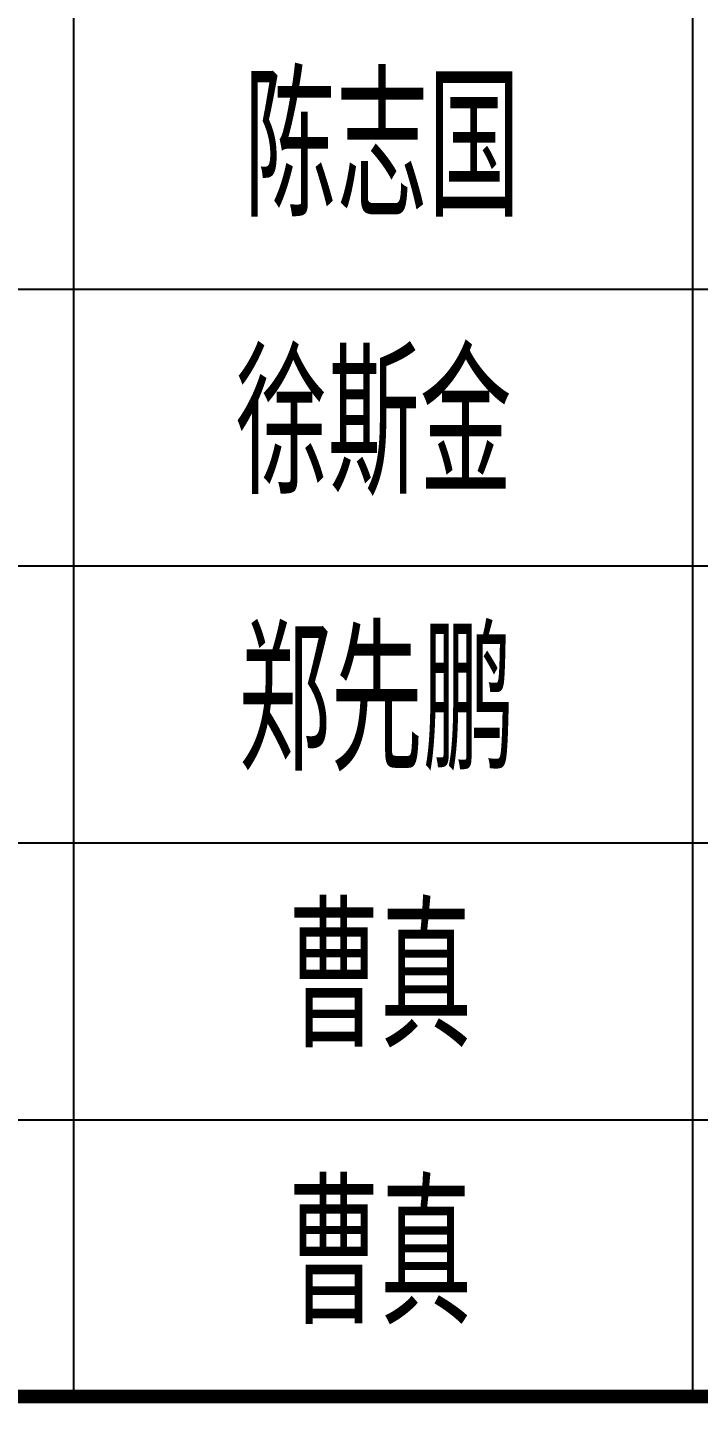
# Model space of a CAD drawing. Extents: x 2506385 to 2810062, y -487803 to -193521.
# Drawn here: x 2802391 to 2803603, y -464401 to -461917 of the extents above; entities that cross this region are included whole.
import ezdxf

# ---------------------------------------------------------------- set-up
doc = ezdxf.new("R2010")
doc.units = 0
doc.header["$LTSCALE"] = 1000
doc.header["$MEASUREMENT"] = 0
doc.layers.add('PUB_TITLE', color=4, linetype='Continuous')
doc.styles.add('TSSD_REIN', font='TSSDENG', dxfattribs={"width": 0.8, "bigfont": 'TSSDCHN'})

# ---------------------------------------------------------------- blocks, each defined once
blk = doc.blocks.new('EWW')
at = {"layer": 'PUB_TITLE'}
for p, q in [((-162743.9, 283054.6), (-162743.9, 276075)), ((-160507.8, 283054.6), (-160507.8, 276075)), ((-165269.8, 280054.6), (-158269.8, 280054.6)), ((-165269.8, 279054.6), (-158269.8, 279054.6)), ((-165269.8, 278054.6), (-158269.8, 278054.6)), ((-165269.8, 277054.6), (-158269.8, 277054.6))]:
    blk.add_line(p, q, dxfattribs=at)
at = {"layer": 'PUB_TITLE', "const_width": 50}
blk.add_lwpolyline([(-165269.8, 283054.6), (-158269.8, 283054.6), (-158269.8, 276054.6), (-165269.8, 276054.6)], close=True, dxfattribs=at)
at = {"layer": 'PUB_TITLE', "style": 'TSSD_REIN', "width": 0.7}
for s, p in [('陈志国', (-162128.1, 280315.6, -125)), ('徐斯金', (-162158.4, 279315.6, -125)), ('郑先鹏', (-162147.4, 278315.6, -125)), ('曹真', (-161969.7, 277315.6, -125)), ('曹真', (-161969.7, 276315.6, -125))]:
    blk.add_text(s, height=500, dxfattribs=at).set_placement(p)

msp = doc.modelspace()

# ---------------------------------------------------------------- block references
at = {"xscale": 0.5, "yscale": 0.5, "zscale": 0.5}
msp.add_blockref('EWW', (2883846.5, -602416), dxfattribs=at)

doc.saveas('drawing.dxf')
